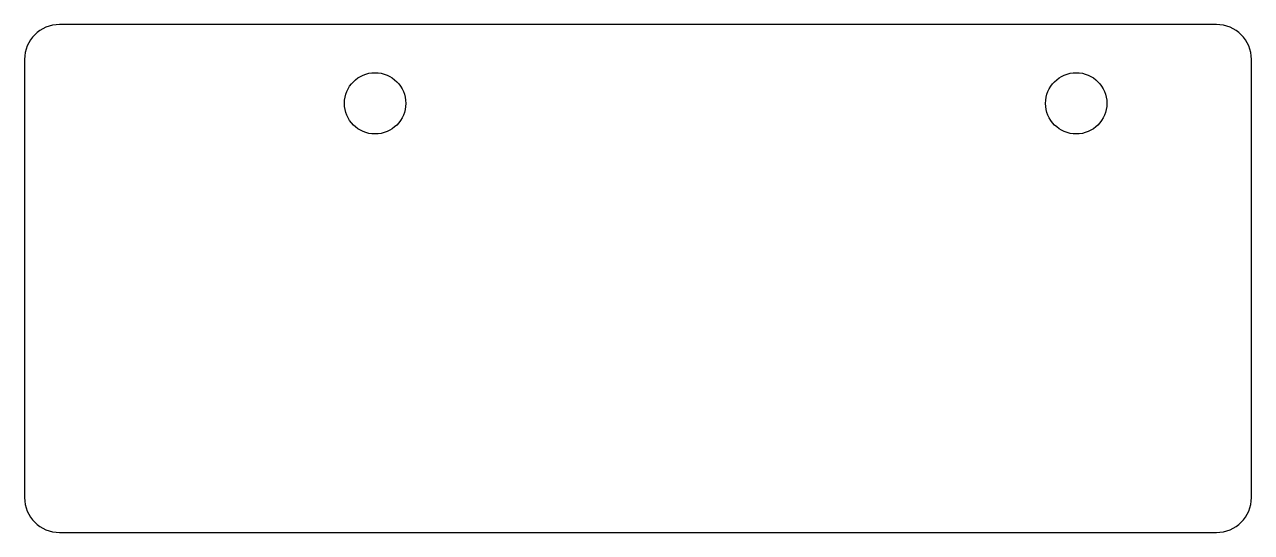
# Model space of a CAD drawing. Extents: x 0 to 70, y 0 to 29.
import ezdxf

# ---------------------------------------------------------------- set-up
doc = ezdxf.new("R2010")
doc.units = 0
doc.header["$MEASUREMENT"] = 0
doc.layers.get('0').update_dxf_attribs({"linetype": 'CONTINUOUS'})

msp = doc.modelspace()

# ---------------------------------------------------------------- linework, layer by layer
for p, q in [((68, 29), (2, 29)), ((0, 27), (0, 2)), ((70, 2), (70, 27)), ((2, 0), (68, 0))]:
    msp.add_line(p, q)
for centre in [(20, 24.5), (60, 24.5)]:
    msp.add_circle(centre, 1.75)
for centre, start, end in [((2, 27), 90, 180), ((68, 27), 0, 90), ((2, 2), 180, 270), ((68, 2), 270, 0)]:
    msp.add_arc(centre, 2, start, end)

doc.saveas('drawing.dxf')
